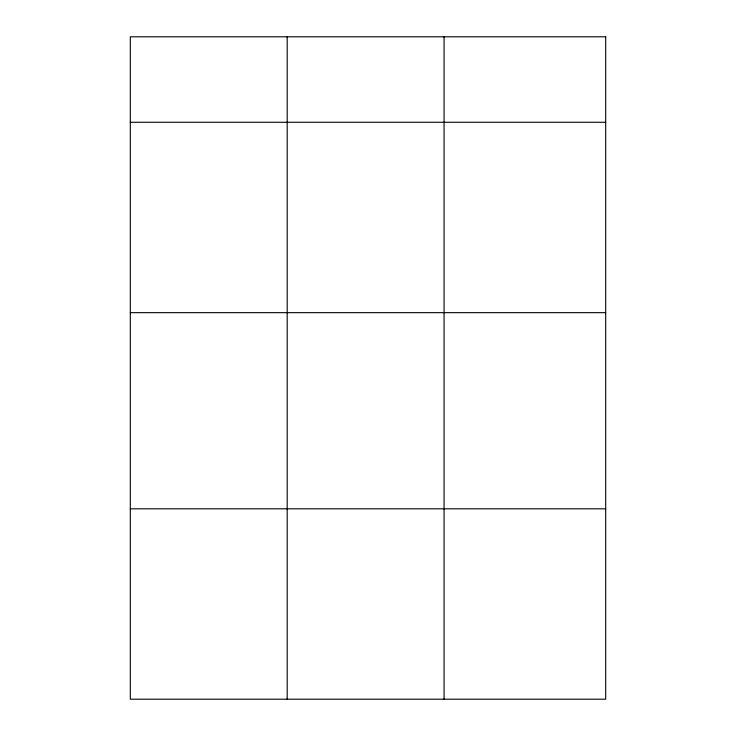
<?xml version="1.0" encoding="UTF-8"?>
<svg xmlns="http://www.w3.org/2000/svg" width="736" height="736" viewBox="0 0 736 736"><rect width="100%" height="100%" fill="white"/><g stroke="black" fill="none" stroke-linecap="round" stroke-linejoin="round"><path stroke-width="1.1" d="M130.309 122.277L605.691 122.277M130.309 312.662L605.691 312.662M130.309 508.815L605.691 508.815M444.066 36.8L444.066 699.2M287.187 36.8L287.187 699.2M605.691 36.8L130.309 36.8L130.309 699.2L605.691 699.2L605.691 36.8"/></g></svg>
